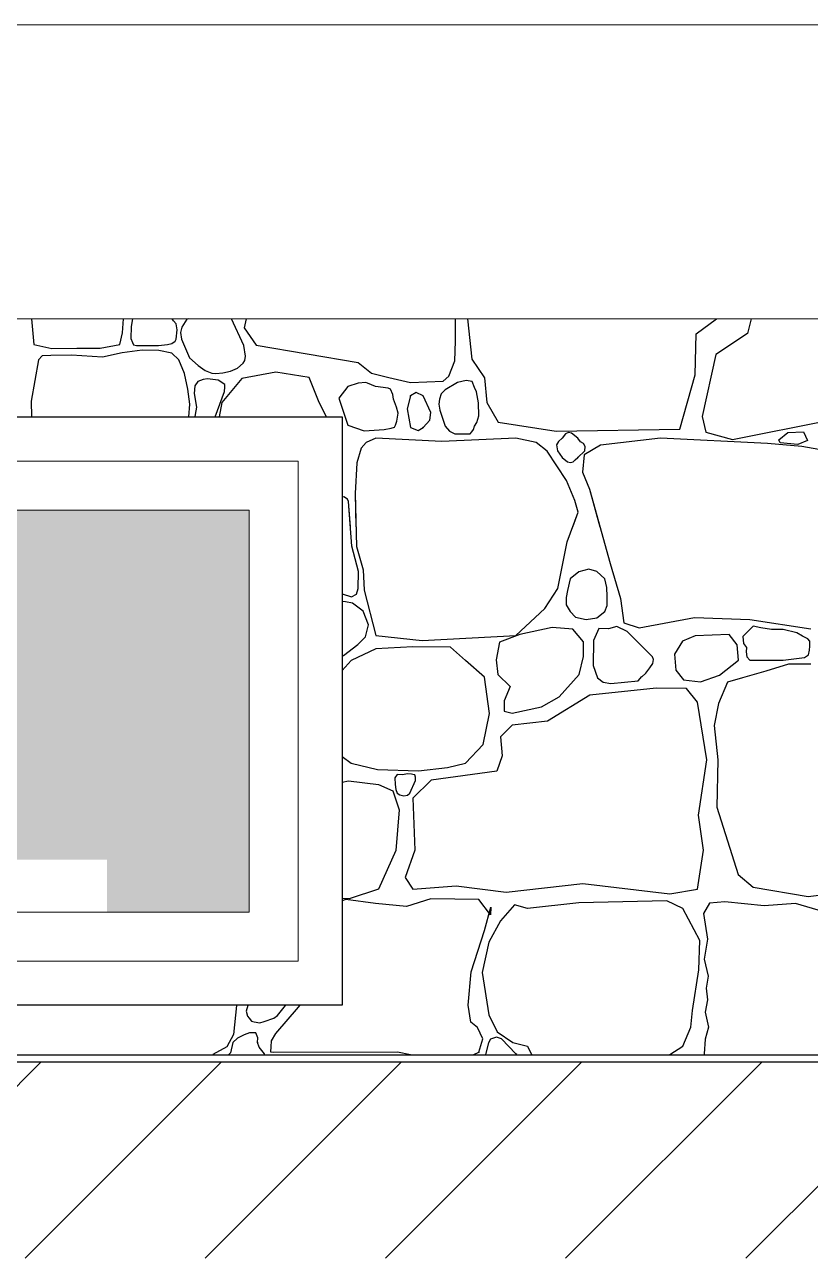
# Model space of a CAD drawing. Header units: feet. Extents: x -10410 to 374725, y -46422 to 88923.
# Drawn here: x 210552 to 211354, y 598 to 1856 of the extents above; entities that cross this region are included whole.
import ezdxf

# ---------------------------------------------------------------- set-up
doc = ezdxf.new("R2010")
doc.units = ezdxf.units.FT
doc.header["$MEASUREMENT"] = 0
for name, color, linetype, lineweight, true_color in [('2D - Общий_Ном._пера__118', 7, 'Continuous', 5, 0x573938), ('Конструктив - Стены Несущие_Ном._пера__87', 7, 'Continuous', 25, 0x6a6a6a), ('Местность - Рельеф_Ном._пера__93', 7, 'Continuous', 25, 0xa2a233)]:
    doc.layers.add(name, color=color, linetype=linetype, lineweight=lineweight, true_color=true_color)
doc.layers.add('Конструктив - Перекрытия_Ном._пера__1', color=7, linetype='Continuous', lineweight=20)
doc.layers.add('Конструктив - Стены Несущие_Ном._пера__120', color=7, linetype='Continuous', lineweight=5)

# ---------------------------------------------------------------- blocks, each defined once
blk = doc.blocks.new('*X14')
at = {"layer": 'Конструктив - Стены Несущие_Ном._пера__87', "linetype": 'Continuous'}
for p, q in [((210559.1, 1556.2), (210561.3, 1530)), ((210651.9, 1542), (210653, 1556.2)), ((210660.6, 1548.4), (210660.5, 1536.3)), ((210662.1, 1556.2), (210660.6, 1548.4)), ((210703.8, 1554.3), (210702.5, 1556.2)), ((210706.5, 1551.2), (210703.8, 1554.3)), ((210707.5, 1545.2), (210706.5, 1551.2)), ((210712.3, 1547.7), (210711.1, 1542.3)), ((210717.6, 1555.8), (210712.3, 1547.7)), ((210718.8, 1556.2), (210717.6, 1555.8)), ((210775.7, 1529.2), (210762.9, 1556.2)), ((210777.9, 1556.2), (210776, 1547.1)), ((210991.4, 1533.6), (210991.7, 1556.2)), ((211003.9, 1556.2), (211008.1, 1515.2)), ((211237, 1540.9), (211257.7, 1556.2)), ((211293.2, 1556.2), (211289.5, 1541.4)), ((210649.1, 1530), (210651.9, 1542)), ((210660.5, 1536.3), (210662, 1532.1)), ((210705.5, 1533.4), (210706.7, 1535.4)), ((210706.7, 1535.4), (210707.5, 1545.2)), ((210711.1, 1542.3), (210712, 1535.6)), ((210712, 1535.6), (210720.3, 1516.4)), ((210776, 1547.1), (210788.2, 1529.3)), ((211236, 1499.1), (211237, 1540.9)), ((211289.5, 1541.4), (211257.3, 1519.9)), ((210561.3, 1530), (210579.6, 1525.9)), ((210579.6, 1525.9), (210605.1, 1526.2)), ((210605.1, 1526.2), (210629.2, 1526.3)), ((210629.2, 1526.3), (210649.1, 1530)), ((210671.8, 1524.3), (210651.5, 1521.5)), ((210662, 1532.1), (210663, 1529.7)), ((210663, 1529.7), (210666, 1529.2)), ((210666, 1529.2), (210688.6, 1529.2)), ((210688.9, 1524), (210671.8, 1524.3)), ((210688.6, 1529.2), (210697.9, 1530)), ((210702.1, 1521.1), (210688.9, 1524)), ((210697.9, 1530), (210702.3, 1531)), ((210702.3, 1531), (210705.5, 1533.4)), ((210777.4, 1518.3), (210775.7, 1529.2)), ((210788.2, 1529.3), (210892.2, 1511.6)), ((210991, 1513.5), (210991.4, 1533.6)), ((210566.1, 1514.3), (210558.8, 1472.4)), ((210569.8, 1518.5), (210566.1, 1514.3)), ((210578.8, 1518.8), (210569.8, 1518.5)), ((210599.7, 1519.1), (210578.8, 1518.8)), ((210631.5, 1517.1), (210599.7, 1519.1)), ((210651.5, 1521.5), (210631.5, 1517.1)), ((210709.3, 1514.3), (210702.1, 1521.1)), ((210715.1, 1500.6), (210709.3, 1514.3)), ((210720.3, 1516.4), (210729.1, 1508.8)), ((210769, 1506), (210775, 1511)), ((210775, 1511), (210776.8, 1513.6)), ((210776.8, 1513.6), (210777.4, 1518.3)), ((210892.2, 1511.6), (210905.9, 1500.7)), ((210984.9, 1497.7), (210991, 1513.5)), ((211008.1, 1515.2), (211021, 1496.1)), ((211257.3, 1519.9), (211243.2, 1456.7)), ((210718.5, 1484.6), (210715.1, 1500.6)), ((210729.1, 1508.8), (210736.1, 1503.4)), ((210736.1, 1503.4), (210742.9, 1500.9)), ((210742.9, 1500.9), (210747.1, 1500.6)), ((210747.1, 1500.6), (210754.3, 1501.1)), ((210754.3, 1501.1), (210761.9, 1502.9)), ((210761.9, 1502.9), (210769, 1506)), ((210808.2, 1501.8), (210773.6, 1495.4)), ((210842.4, 1496.3), (210808.2, 1501.8)), ((210905.9, 1500.7), (210923.7, 1496.5)), ((210978.9, 1492.6), (210984.9, 1497.7)), ((211220.4, 1443.6), (211236, 1499.1)), ((210720.4, 1469.4), (210718.5, 1484.6)), ((210725.6, 1487.9), (210724.9, 1480.2)), ((210728.7, 1492.2), (210725.6, 1487.9)), ((210734, 1494.4), (210728.7, 1492.2)), ((210738.7, 1495), (210734, 1494.4)), ((210749.3, 1493.8), (210738.7, 1495)), ((210756.1, 1489.4), (210749.3, 1493.8)), ((210773.6, 1495.4), (210753, 1471.1)), ((210755.9, 1482.3), (210756.3, 1486.5)), ((210756.3, 1486.5), (210756.1, 1489.4)), ((210852.6, 1471.1), (210842.4, 1496.3)), ((210881.6, 1487.2), (210872.4, 1475.5)), ((210892.1, 1490.8), (210881.6, 1487.2)), ((210900.1, 1491.4), (210892.1, 1490.8)), ((210901.8, 1490.6), (210900.1, 1491.4)), ((210909.8, 1487.2), (210901.8, 1490.6)), ((210922.7, 1485.7), (210909.8, 1487.2)), ((210925.1, 1484.5), (210922.7, 1485.7)), ((210923.7, 1496.5), (210945.8, 1491.5)), ((210927.5, 1479), (210925.1, 1484.5)), ((210945.8, 1491.5), (210978.9, 1492.6)), ((210993.6, 1491.4), (210980.9, 1484)), ((211002.3, 1493.4), (210993.6, 1491.4)), ((211008.6, 1492.5), (211002.3, 1493.4)), ((211011.1, 1486.4), (211008.6, 1492.5)), ((211012.9, 1481.8), (211011.1, 1486.4)), ((211021, 1496.1), (211023.5, 1471.1)), ((210558.8, 1472.4), (210559, 1456.2)), ((210724.9, 1480.2), (210727.2, 1466.2)), ((210746.4, 1456.2), (210755.9, 1482.3)), ((210872.4, 1475.5), (210881.6, 1447.8)), ((210928.4, 1474.3), (210927.5, 1479)), ((210931.5, 1466.2), (210928.4, 1474.3)), ((210945.5, 1477.8), (210942.2, 1464.6)), ((210951.5, 1481), (210945.5, 1477.8)), ((210958.6, 1477.8), (210951.5, 1481)), ((210966.5, 1460.9), (210958.6, 1477.8)), ((210975.2, 1474.3), (210974.5, 1469.1)), ((210976.8, 1479.7), (210975.2, 1474.3)), ((210980.9, 1484), (210976.8, 1479.7)), ((211015, 1470.5), (211012.9, 1481.8)), ((210719.4, 1456.2), (210720.4, 1469.4)), ((210727.2, 1466.2), (210726.1, 1458.8)), ((210753, 1471.1), (210750.3, 1456.2)), ((210859.9, 1456.2), (210852.6, 1471.1)), ((210933.1, 1460.2), (210931.5, 1466.2)), ((210931.8, 1451.8), (210933.1, 1460.2)), ((210942.2, 1464.6), (210945.5, 1445.6)), ((210965.3, 1453), (210966.5, 1460.9)), ((210974.5, 1469.1), (210975.4, 1463.2)), ((210975.4, 1463.2), (210980.9, 1446.8)), ((211015.5, 1457.2), (211015, 1470.5)), ((211023.5, 1471.1), (211035.1, 1450.8)), ((210726.1, 1458.8), (210725.6, 1456.2)), ((210881.6, 1447.8), (210898.4, 1442.1)), ((210929.3, 1445.9), (210930.3, 1447.8)), ((210930.3, 1447.8), (210931.8, 1451.8)), ((210958.6, 1445.6), (210965.3, 1453)), ((210980.9, 1446.8), (210985.5, 1441.8)), ((211009.8, 1443.5), (211011.1, 1446.8)), ((211011.1, 1446.8), (211013.3, 1450.6)), ((211013.3, 1450.6), (211015.5, 1457.2)), ((211035.1, 1450.8), (211094.3, 1441.6)), ((211243.2, 1456.7), (211246.9, 1440.6)), ((211274.1, 1433.2), (211373.2, 1453)), ((210898.4, 1442.1), (210918.7, 1443.3)), ((210910.3, 1434.7), (210900.4, 1430.2)), ((210977.7, 1431), (210910.3, 1434.7)), ((210918.7, 1443.3), (210925.8, 1444.6)), ((210925.8, 1444.6), (210929.3, 1445.9)), ((210945.5, 1445.6), (210953.3, 1442.3)), ((210953.3, 1442.3), (210958.6, 1445.6)), ((211053.1, 1434.7), (210977.7, 1431)), ((210985.5, 1441.8), (210990.7, 1439)), ((210990.7, 1439), (210998.2, 1438.9)), ((210998.2, 1438.9), (211006.4, 1439.1)), ((211006.4, 1439.1), (211008.1, 1441.1)), ((211008.1, 1441.1), (211009.8, 1443.5)), ((211073.8, 1430.2), (211053.1, 1434.7)), ((211094.3, 1441.6), (211220.4, 1443.6)), ((211100.3, 1434.7), (211096.7, 1431)), ((211103.6, 1438.9), (211100.3, 1434.7)), ((211106.7, 1440.3), (211103.6, 1438.9)), ((211109.9, 1439.6), (211106.7, 1440.3)), ((211116.4, 1434.7), (211109.9, 1439.6)), ((211119.1, 1430.8), (211116.4, 1434.7)), ((211200.6, 1434.7), (211139.4, 1427.5)), ((211309.8, 1429.2), (211200.6, 1434.7)), ((211246.9, 1440.6), (211274.1, 1433.2)), ((211321.4, 1433), (211330.5, 1440.3)), ((211330.5, 1440.3), (211346.4, 1440.9)), ((211346.4, 1440.9), (211350.5, 1432.1)), ((210895.2, 1424.3), (210891, 1409.4)), ((210900.4, 1430.2), (210895.2, 1424.3)), ((211085.1, 1421.3), (211073.8, 1430.2)), ((211096.7, 1431), (211094.6, 1427.7)), ((211094.6, 1427.7), (211095.7, 1421.5)), ((211116.4, 1414.9), (211123.4, 1421.7)), ((211122, 1429.2), (211119.1, 1430.8)), ((211123.9, 1426), (211122, 1429.2)), ((211139.4, 1427.5), (211122.8, 1417.6)), ((211123.4, 1421.7), (211123.9, 1426)), ((211344.7, 1426), (211309.8, 1429.2)), ((211322.8, 1429.7), (211321.4, 1433)), ((211340.8, 1428.2), (211322.8, 1429.7)), ((211350.5, 1432.1), (211340.8, 1428.2)), ((211389.5, 1418.1), (211344.7, 1426)), ((210891, 1409.4), (210889.2, 1378.2)), ((211104.7, 1391.3), (211085.1, 1421.3)), ((211095.7, 1421.5), (211100.3, 1414.9)), ((211100.3, 1414.9), (211105.8, 1410.4)), ((211105.8, 1410.4), (211108.7, 1409.6)), ((211108.7, 1409.6), (211111.6, 1410.5)), ((211111.6, 1410.5), (211113.7, 1412.6)), ((211113.7, 1412.6), (211116.4, 1414.9)), ((211122.8, 1417.6), (211121.1, 1400)), ((211121.1, 1400), (211128.1, 1382.4)), ((211113.4, 1371), (211104.7, 1391.3)), ((210877.7, 1374.9), (210876, 1374.3)), ((210881.5, 1372.4), (210877.7, 1374.9)), ((210882.5, 1370), (210881.5, 1372.4)), ((210889.2, 1378.2), (210890.5, 1324)), ((211128.1, 1382.4), (211149.5, 1306.6)), ((210885.7, 1324.6), (210882.5, 1370)), ((211105.5, 1328.7), (211116.8, 1359.1)), ((211116.8, 1359.1), (211113.4, 1371)), ((210892.5, 1298.5), (210885.7, 1324.6)), ((210890.5, 1324), (210897.2, 1300.2)), ((211096, 1281.1), (211105.5, 1328.7)), ((210892.4, 1281.1), (210892.5, 1298.5)), ((210897.2, 1300.2), (210898.4, 1279.6)), ((211117.3, 1298.1), (211108.6, 1291)), ((211127.5, 1301), (211117.3, 1298.1)), ((211135.8, 1298.6), (211127.5, 1301)), ((211143.8, 1291), (211135.8, 1298.6)), ((211149.5, 1306.6), (211159.9, 1271)), ((211108.6, 1291), (211105.8, 1279.3)), ((211146.1, 1282.4), (211143.8, 1291)), ((210876, 1275.9), (210885.6, 1272.9)), ((210885.6, 1272.9), (210890.6, 1275.5)), ((210890.6, 1275.5), (210892.4, 1281.1)), ((210898.4, 1279.6), (210910.3, 1233.3)), ((211082.7, 1261), (211096, 1281.1)), ((211104.6, 1272), (211104.5, 1264.6)), ((211105.8, 1279.3), (211104.6, 1272)), ((211146.3, 1273), (211146.1, 1282.4)), ((211146.4, 1264), (211146.3, 1273)), ((211159.9, 1271), (211163.4, 1246.4)), ((210879.3, 1267.5), (210876, 1267.9)), ((210886.3, 1266.4), (210879.3, 1267.5)), ((210897.3, 1258.1), (210886.3, 1266.4)), ((210902.7, 1244.1), (210897.3, 1258.1)), ((211053.1, 1233.3), (211082.7, 1261)), ((211104.5, 1264.6), (211108.6, 1257.8)), ((211143.8, 1257.8), (211146.4, 1264)), ((211108.6, 1257.8), (211113.8, 1252.2)), ((211113.8, 1252.2), (211124.9, 1249.5)), ((211124.9, 1249.5), (211135.6, 1251.5)), ((211135.6, 1251.5), (211143.8, 1257.8)), ((211163.4, 1246.4), (211179, 1241.2)), ((211179, 1241.2), (211235.5, 1251.6)), ((211235.5, 1251.6), (211291.7, 1249.7)), ((211291.7, 1249.7), (211353.9, 1240.2)), ((210899.9, 1232), (210902.7, 1244.1)), ((210910.3, 1233.3), (210957.6, 1228.4)), ((210957.6, 1228.4), (211053.1, 1233.3)), ((211057.2, 1234.5), (211036.6, 1226.4)), ((211090.1, 1241.5), (211057.2, 1234.5)), ((211111.2, 1239.7), (211090.1, 1241.5)), ((211122.3, 1226.9), (211111.2, 1239.7)), ((211137.9, 1240.5), (211132.3, 1228.1)), ((211147.6, 1240.2), (211137.9, 1240.5)), ((211156.3, 1242.4), (211147.6, 1240.2)), ((211166.6, 1237.3), (211156.3, 1242.4)), ((211192.4, 1211.5), (211166.6, 1237.3)), ((211236, 1233.1), (211223.1, 1227.6)), ((211270.7, 1234.5), (211236, 1233.1)), ((211278.8, 1223.9), (211270.7, 1234.5)), ((211291.7, 1239.5), (211284.8, 1232.3)), ((211295.3, 1242.9), (211291.7, 1239.5)), ((211303.1, 1241.1), (211295.3, 1242.9)), ((211313.8, 1239.3), (211303.1, 1241.1)), ((211325.9, 1239.5), (211313.8, 1239.3)), ((211339.6, 1235.9), (211325.9, 1239.5)), ((211345.5, 1232.6), (211339.6, 1235.9)), ((210877.2, 1212.9), (210891.9, 1224.2)), ((210891.9, 1224.2), (210899.9, 1232)), ((210947.9, 1221.7), (210910.3, 1219.7)), ((210986.6, 1221.4), (210947.9, 1221.7)), ((211001.9, 1208), (210986.6, 1221.4)), ((211036.6, 1226.4), (211032.9, 1208.4)), ((211122, 1212), (211122.3, 1226.9)), ((211132.3, 1228.1), (211132, 1202.6)), ((211223.1, 1227.6), (211214.8, 1214.2)), ((211280.2, 1208.3), (211278.8, 1223.9)), ((211284.8, 1232.3), (211285.4, 1225.2)), ((211285.4, 1225.2), (211288.3, 1221.1)), ((211288.3, 1221.1), (211288.1, 1216.7)), ((211351.1, 1229.9), (211345.5, 1232.6)), ((211353.2, 1227.6), (211351.1, 1229.9)), ((211352.7, 1218.5), (211353.2, 1222.4)), ((211353.2, 1222.4), (211353.2, 1227.6)), ((210876, 1212.4), (210877.2, 1212.9)), ((210885, 1208), (210876, 1197.8)), ((210910.3, 1219.7), (210885, 1208)), ((211021.2, 1190.7), (211001.9, 1208)), ((211032.9, 1208.4), (211034.9, 1193.4)), ((211117.7, 1193.6), (211122, 1212)), ((211193.4, 1208.9), (211192.4, 1211.5)), ((211192.7, 1204.7), (211193.4, 1208.9)), ((211214.8, 1214.2), (211216.4, 1198.1)), ((211261, 1192.9), (211280.2, 1208.3)), ((211288.1, 1216.7), (211288.7, 1211.6)), ((211288.7, 1211.6), (211291.7, 1208.3)), ((211291.7, 1208.3), (211325.9, 1208.3)), ((211325.9, 1208.3), (211347.7, 1211)), ((211347.7, 1211), (211351.6, 1213.6)), ((211351.6, 1213.6), (211352.7, 1218.5)), ((211132, 1202.6), (211136.5, 1190.1)), ((211185.7, 1194.9), (211189.9, 1200.5)), ((211189.9, 1200.5), (211192.7, 1204.7)), ((211216.4, 1198.1), (211224.3, 1188)), ((211308.3, 1197.1), (211284.3, 1190.2)), ((211331.1, 1204.1), (211308.3, 1197.1)), ((211354.1, 1204.1), (211331.1, 1204.1)), ((211026.4, 1153.8), (211021.2, 1190.7)), ((211034.9, 1193.4), (211047.2, 1181.3)), ((211097.3, 1170.9), (211117.7, 1193.6)), ((211136.5, 1190.1), (211142.2, 1185.9)), ((211142.2, 1185.9), (211150, 1184.5)), ((211150, 1184.5), (211177.8, 1187.2)), ((211177.8, 1187.2), (211181.6, 1191.4)), ((211181.5, 1191.2), (211185.7, 1194.9)), ((211224.3, 1188), (211241.4, 1186.2)), ((211241.4, 1186.2), (211261, 1192.9)), ((211268.9, 1185.6), (211259.8, 1164.1)), ((211284.3, 1190.2), (211268.9, 1185.6)), ((211047.2, 1181.3), (211041.1, 1166.7)), ((211079.4, 1160.7), (211097.3, 1170.9)), ((211128.7, 1172.4), (211085.4, 1146.1)), ((211196.1, 1179.8), (211128.7, 1172.4)), ((211227.1, 1179.3), (211196.1, 1179.8)), ((211238.5, 1165.5), (211227.1, 1179.3)), ((211041.1, 1166.7), (211041.3, 1156.3)), ((211049.2, 1154.1), (211079.4, 1160.7)), ((211248.1, 1106.5), (211238.5, 1165.5)), ((211259.8, 1164.1), (211255.3, 1141.5)), ((211019.8, 1122.3), (211026.4, 1153.8)), ((211041.3, 1156.3), (211049.2, 1154.1)), ((211085.4, 1146.1), (211049.2, 1141.9)), ((211049.2, 1141.9), (211037.6, 1130)), ((211255.3, 1141.5), (211259.2, 1106.7)), ((211001.9, 1103), (211019.8, 1122.3)), ((211037.6, 1130), (211039.3, 1110.7)), ((210876, 1109.9), (210885, 1103)), ((211039.3, 1110.7), (211033.6, 1095.1)), ((210885, 1103), (210912, 1096.6)), ((210912, 1096.6), (210953.9, 1095.4)), ((210953.9, 1095.4), (210983.3, 1098.8)), ((211033.6, 1095.1), (210966.8, 1085.9)), ((210983.3, 1098.8), (211001.9, 1103)), ((211239.4, 1050), (211248.1, 1106.5)), ((211259.2, 1106.7), (211258.3, 1058.2)), ((210876, 1083.8), (210882.5, 1085.2)), ((210882.5, 1085.2), (210913, 1081.5)), ((210932.1, 1091.6), (210929.8, 1088.2)), ((210929.8, 1088.2), (210930.1, 1081.5)), ((210937.5, 1091.2), (210932.1, 1091.6)), ((210942.6, 1092.3), (210937.5, 1091.2)), ((210946.7, 1092.1), (210942.6, 1092.3)), ((210944.9, 1072.6), (210950.7, 1085.5)), ((210948, 1091.6), (210946.7, 1092.1)), ((210966.8, 1085.9), (210947.9, 1067.6)), ((210950, 1091.3), (210948, 1091.6)), ((210950.6, 1088.9), (210950, 1091.3)), ((210950.7, 1085.5), (210950.6, 1088.9)), ((210913, 1081.5), (210927.6, 1074.8)), ((210927.6, 1074.8), (210934.1, 1055.7)), ((210930.1, 1081.5), (210930.6, 1076.3)), ((210930.6, 1076.3), (210932.1, 1072.6)), ((210932.1, 1072.6), (210934.8, 1070.7)), ((210934.8, 1070.7), (210938.9, 1069.8)), ((210938.9, 1069.8), (210942.7, 1070.4)), ((210942.7, 1070.4), (210944.9, 1072.6)), ((210947.9, 1067.6), (210950.2, 1014.6)), ((211258.3, 1058.2), (211279.8, 989.6)), ((210934.1, 1055.7), (210930.8, 1014.1)), ((211244.6, 1014.6), (211239.4, 1050)), ((210930.8, 1014.1), (210913, 974.7)), ((210950.2, 1014.6), (210940.3, 986.4)), ((211238.5, 974.7), (211244.6, 1014.6)), ((210940.3, 986.4), (210947.9, 974.7)), ((211279.8, 989.6), (211295.2, 976.7)), ((210913, 974.7), (210883, 964.8)), ((210947.9, 974.7), (210992.3, 978)), ((210992.3, 978), (211043.3, 971.5)), ((211043.3, 971.5), (211121.6, 980.4)), ((211121.6, 980.4), (211210.2, 969.8)), ((211210.2, 969.8), (211238.5, 974.7)), ((211295.2, 976.7), (211351.2, 967.3)), ((211351.2, 967.3), (211400, 973.2)), ((210883, 964.8), (210876, 965.1)), ((210879.6, 964.1), (210876, 962.7)), ((210909.8, 960.1), (210879.6, 964.1)), ((210941.5, 957.1), (210909.8, 960.1)), ((210966.3, 964.8), (210941.5, 957.1)), ((211015.3, 964.1), (210966.3, 964.8)), ((211027.4, 948.5), (211015.3, 964.1)), ((211021, 932.4), (211027.7, 956.4)), ((211027.7, 956.4), (211027.4, 948.5)), ((211051.7, 958.6), (211037.3, 942.3)), ((211065.1, 954.9), (211051.7, 958.6)), ((211117.3, 960.6), (211065.1, 954.9)), ((211207, 962.8), (211117.3, 960.6)), ((211223.6, 954.9), (211207, 962.8)), ((211250.6, 960.4), (211244.6, 949.9)), ((211266.2, 961.9), (211250.6, 960.4)), ((211306.6, 957.6), (211266.2, 961.9)), ((211338.3, 960.1), (211306.6, 957.6)), ((211378.8, 948), (211338.3, 960.1)), ((211240.7, 922.2), (211223.6, 954.9)), ((211244.6, 949.9), (211248.6, 923.8)), ((211007.4, 890.3), (211021, 932.4)), ((211037.3, 942.3), (211025.5, 920.7)), ((211025.5, 920.7), (211018.8, 889.8)), ((211239.9, 892.5), (211240.7, 922.2)), ((211248.6, 923.8), (211245.3, 903.3)), ((211245.3, 903.3), (211249.3, 885.8)), ((211004.4, 856.3), (211007.4, 890.3)), ((211018.8, 889.8), (211025.7, 846.4)), ((211233.5, 851.1), (211239.9, 892.5)), ((211249.3, 885.8), (211247.4, 873.7)), ((211247.4, 873.7), (211248.5, 861.8)), ((210768.1, 856.2), (210764.9, 826.4)), ((210779.8, 856.2), (210777.9, 850.4)), ((210810, 845.9), (210818, 856.2)), ((210832.4, 856.2), (210831, 854.4)), ((211007.1, 839), (211004.4, 856.3)), ((211248.5, 861.8), (211246.3, 849.3)), ((210777.9, 850.4), (210779.2, 845.1)), ((210779.2, 845.1), (210781.2, 843)), ((210781.2, 843), (210783.5, 840)), ((210796.4, 839.7), (210806.1, 843.1)), ((210806.1, 843.1), (210810, 845.9)), ((210831, 854.4), (210808, 827.6)), ((211025.7, 846.4), (211034.1, 829.1)), ((211231.5, 833.8), (211233.5, 851.1)), ((211246.3, 849.3), (211249.7, 834.1)), ((210783.5, 840), (210786.3, 839.4)), ((210786.3, 839.4), (210791.8, 838.4)), ((210791.8, 838.4), (210796.4, 839.7)), ((211014.1, 833.6), (211007.1, 839)), ((211019.3, 822.2), (211014.1, 833.6)), ((211223.6, 814.5), (211231.5, 833.8)), ((211249.7, 834.1), (211246.2, 821.8)), ((210764.9, 826.4), (210758.2, 814)), ((210764.4, 818.4), (210761.9, 807.6)), ((210769, 822.8), (210764.4, 818.4)), ((210776.1, 826), (210769, 822.8)), ((210781.3, 828.2), (210776.1, 826)), ((210787.9, 828.1), (210781.3, 828.2)), ((210790, 823.2), (210787.9, 828.1)), ((210789.7, 818.4), (210790, 823.2)), ((210791.4, 813.5), (210789.7, 818.4)), ((210803.5, 820.1), (210803, 813.8)), ((210808, 827.6), (210803.5, 820.1)), ((211015.3, 808.5), (211019.3, 822.2)), ((211025.1, 817.9), (211022.1, 806.2)), ((211027.3, 821.7), (211025.1, 817.9)), ((211033.3, 823.8), (211027.3, 821.7)), ((211038.5, 822.2), (211033.3, 823.8)), ((211034.1, 829.1), (211050.2, 818.4)), ((211053.1, 806.9), (211038.5, 822.2)), ((211050.2, 818.4), (211065.1, 814.5)), ((211246.2, 821.8), (211245.1, 806.6)), ((210758.2, 814), (210744.1, 806.2)), ((210761.9, 807.6), (210760.2, 806.2)), ((210796.6, 806.6), (210791.4, 813.5)), ((210796.7, 806.2), (210796.6, 806.6)), ((210803, 813.8), (210802.9, 808.9)), ((210802.9, 808.9), (210805.5, 808.5)), ((210805.5, 808.5), (210932.3, 808.8)), ((210932.3, 808.8), (210945.6, 806.2)), ((211010.1, 806.2), (211015.3, 808.5)), ((211054, 806.2), (211053.1, 806.9)), ((211065.1, 814.5), (211069.1, 806.2)), ((211210.2, 806.2), (211223.6, 814.5)), ((211245.1, 806.6), (211245.1, 806.2))]:
    blk.add_line(p, q, dxfattribs=at)
for p in [(210945.5, 1477.8), (210958.6, 1445.6), (211116.4, 1414.9), (210789.7, 818.4), (211015.3, 808.5)]:
    blk.add_point(p, dxfattribs=at)
blk = doc.blocks.new('Штриховка_7', base_point=(0, 0))
at = {"layer": 'Конструктив - Стены Несущие_Ном._пера__87', "linetype": 'Continuous'}
blk.add_blockref('*X14', (0, 0), dxfattribs=at)
blk = doc.blocks.new('*X20')
at = {"layer": 'Конструктив - Стены Несущие_Ном._пера__87', "linetype": 'Continuous'}
for p, q in [((210559.1, 1556.2), (210561.3, 1530)), ((210651.9, 1542), (210653, 1556.2)), ((210660.6, 1548.4), (210660.5, 1536.3)), ((210662.1, 1556.2), (210660.6, 1548.4)), ((210703.8, 1554.3), (210702.5, 1556.2)), ((210706.5, 1551.2), (210703.8, 1554.3)), ((210707.5, 1545.2), (210706.5, 1551.2)), ((210712.3, 1547.7), (210711.1, 1542.3)), ((210717.6, 1555.8), (210712.3, 1547.7)), ((210718.8, 1556.2), (210717.6, 1555.8)), ((210775.7, 1529.2), (210762.9, 1556.2)), ((210777.9, 1556.2), (210776, 1547.1)), ((210991.4, 1533.6), (210991.7, 1556.2)), ((211003.9, 1556.2), (211008.1, 1515.2)), ((211237, 1540.9), (211257.7, 1556.2)), ((211293.2, 1556.2), (211289.5, 1541.4)), ((210649.1, 1530), (210651.9, 1542)), ((210660.5, 1536.3), (210662, 1532.1)), ((210705.5, 1533.4), (210706.7, 1535.4)), ((210706.7, 1535.4), (210707.5, 1545.2)), ((210711.1, 1542.3), (210712, 1535.6)), ((210712, 1535.6), (210720.3, 1516.4)), ((210776, 1547.1), (210788.2, 1529.3)), ((211236, 1499.1), (211237, 1540.9)), ((211289.5, 1541.4), (211257.3, 1519.9)), ((210561.3, 1530), (210579.6, 1525.9)), ((210579.6, 1525.9), (210605.1, 1526.2)), ((210605.1, 1526.2), (210629.2, 1526.3)), ((210629.2, 1526.3), (210649.1, 1530)), ((210671.8, 1524.3), (210651.5, 1521.5)), ((210662, 1532.1), (210663, 1529.7)), ((210663, 1529.7), (210666, 1529.2)), ((210666, 1529.2), (210688.6, 1529.2)), ((210688.9, 1524), (210671.8, 1524.3)), ((210688.6, 1529.2), (210697.9, 1530)), ((210702.1, 1521.1), (210688.9, 1524)), ((210697.9, 1530), (210702.3, 1531)), ((210702.3, 1531), (210705.5, 1533.4)), ((210777.4, 1518.3), (210775.7, 1529.2)), ((210788.2, 1529.3), (210892.2, 1511.6)), ((210991, 1513.5), (210991.4, 1533.6)), ((210566.1, 1514.3), (210558.8, 1472.4)), ((210569.8, 1518.5), (210566.1, 1514.3)), ((210578.8, 1518.8), (210569.8, 1518.5)), ((210599.7, 1519.1), (210578.8, 1518.8)), ((210631.5, 1517.1), (210599.7, 1519.1)), ((210651.5, 1521.5), (210631.5, 1517.1)), ((210709.3, 1514.3), (210702.1, 1521.1)), ((210715.1, 1500.6), (210709.3, 1514.3)), ((210720.3, 1516.4), (210729.1, 1508.8)), ((210769, 1506), (210775, 1511)), ((210775, 1511), (210776.8, 1513.6)), ((210776.8, 1513.6), (210777.4, 1518.3)), ((210892.2, 1511.6), (210905.9, 1500.7)), ((210984.9, 1497.7), (210991, 1513.5)), ((211008.1, 1515.2), (211021, 1496.1)), ((211257.3, 1519.9), (211243.2, 1456.7)), ((210718.5, 1484.6), (210715.1, 1500.6)), ((210729.1, 1508.8), (210736.1, 1503.4)), ((210736.1, 1503.4), (210742.9, 1500.9)), ((210742.9, 1500.9), (210747.1, 1500.6)), ((210747.1, 1500.6), (210754.3, 1501.1)), ((210754.3, 1501.1), (210761.9, 1502.9)), ((210761.9, 1502.9), (210769, 1506)), ((210808.2, 1501.8), (210773.6, 1495.4)), ((210842.4, 1496.3), (210808.2, 1501.8)), ((210905.9, 1500.7), (210923.7, 1496.5)), ((210978.9, 1492.6), (210984.9, 1497.7)), ((211220.4, 1443.6), (211236, 1499.1)), ((210720.4, 1469.4), (210718.5, 1484.6)), ((210725.6, 1487.9), (210724.9, 1480.2)), ((210728.7, 1492.2), (210725.6, 1487.9)), ((210734, 1494.4), (210728.7, 1492.2)), ((210738.7, 1495), (210734, 1494.4)), ((210749.3, 1493.8), (210738.7, 1495)), ((210756.1, 1489.4), (210749.3, 1493.8)), ((210773.6, 1495.4), (210753, 1471.1)), ((210755.9, 1482.3), (210756.3, 1486.5)), ((210756.3, 1486.5), (210756.1, 1489.4)), ((210852.6, 1471.1), (210842.4, 1496.3)), ((210881.6, 1487.2), (210872.4, 1475.5)), ((210892.1, 1490.8), (210881.6, 1487.2)), ((210900.1, 1491.4), (210892.1, 1490.8)), ((210901.8, 1490.6), (210900.1, 1491.4)), ((210909.8, 1487.2), (210901.8, 1490.6)), ((210922.7, 1485.7), (210909.8, 1487.2)), ((210925.1, 1484.5), (210922.7, 1485.7)), ((210923.7, 1496.5), (210945.8, 1491.5)), ((210927.5, 1479), (210925.1, 1484.5)), ((210945.8, 1491.5), (210978.9, 1492.6)), ((210993.6, 1491.4), (210980.9, 1484)), ((211002.3, 1493.4), (210993.6, 1491.4)), ((211008.6, 1492.5), (211002.3, 1493.4)), ((211011.1, 1486.4), (211008.6, 1492.5)), ((211012.9, 1481.8), (211011.1, 1486.4)), ((211021, 1496.1), (211023.5, 1471.1)), ((210558.8, 1472.4), (210559, 1456.2)), ((210724.9, 1480.2), (210727.2, 1466.2)), ((210746.4, 1456.2), (210755.9, 1482.3)), ((210872.4, 1475.5), (210881.6, 1447.8)), ((210928.4, 1474.3), (210927.5, 1479)), ((210931.5, 1466.2), (210928.4, 1474.3)), ((210945.5, 1477.8), (210942.2, 1464.6)), ((210951.5, 1481), (210945.5, 1477.8)), ((210958.6, 1477.8), (210951.5, 1481)), ((210966.5, 1460.9), (210958.6, 1477.8)), ((210975.2, 1474.3), (210974.5, 1469.1)), ((210976.8, 1479.7), (210975.2, 1474.3)), ((210980.9, 1484), (210976.8, 1479.7)), ((211015, 1470.5), (211012.9, 1481.8)), ((210719.4, 1456.2), (210720.4, 1469.4)), ((210727.2, 1466.2), (210726.1, 1458.8)), ((210753, 1471.1), (210750.3, 1456.2)), ((210859.9, 1456.2), (210852.6, 1471.1)), ((210933.1, 1460.2), (210931.5, 1466.2)), ((210931.8, 1451.8), (210933.1, 1460.2)), ((210942.2, 1464.6), (210945.5, 1445.6)), ((210965.3, 1453), (210966.5, 1460.9)), ((210974.5, 1469.1), (210975.4, 1463.2)), ((210975.4, 1463.2), (210980.9, 1446.8)), ((211015.5, 1457.2), (211015, 1470.5)), ((211023.5, 1471.1), (211035.1, 1450.8)), ((210726.1, 1458.8), (210725.6, 1456.2)), ((210881.6, 1447.8), (210898.4, 1442.1)), ((210929.3, 1445.9), (210930.3, 1447.8)), ((210930.3, 1447.8), (210931.8, 1451.8)), ((210958.6, 1445.6), (210965.3, 1453)), ((210980.9, 1446.8), (210985.5, 1441.8)), ((211009.8, 1443.5), (211011.1, 1446.8)), ((211011.1, 1446.8), (211013.3, 1450.6)), ((211013.3, 1450.6), (211015.5, 1457.2)), ((211035.1, 1450.8), (211094.3, 1441.6)), ((211243.2, 1456.7), (211246.9, 1440.6)), ((211274.1, 1433.2), (211373.2, 1453)), ((210898.4, 1442.1), (210918.7, 1443.3)), ((210910.3, 1434.7), (210900.4, 1430.2)), ((210977.7, 1431), (210910.3, 1434.7)), ((210918.7, 1443.3), (210925.8, 1444.6)), ((210925.8, 1444.6), (210929.3, 1445.9)), ((210945.5, 1445.6), (210953.3, 1442.3)), ((210953.3, 1442.3), (210958.6, 1445.6)), ((211053.1, 1434.7), (210977.7, 1431)), ((210985.5, 1441.8), (210990.7, 1439)), ((210990.7, 1439), (210998.2, 1438.9)), ((210998.2, 1438.9), (211006.4, 1439.1)), ((211006.4, 1439.1), (211008.1, 1441.1)), ((211008.1, 1441.1), (211009.8, 1443.5)), ((211073.8, 1430.2), (211053.1, 1434.7)), ((211094.3, 1441.6), (211220.4, 1443.6)), ((211100.3, 1434.7), (211096.7, 1431)), ((211103.6, 1438.9), (211100.3, 1434.7)), ((211106.7, 1440.3), (211103.6, 1438.9)), ((211109.9, 1439.6), (211106.7, 1440.3)), ((211116.4, 1434.7), (211109.9, 1439.6)), ((211119.1, 1430.8), (211116.4, 1434.7)), ((211200.6, 1434.7), (211139.4, 1427.5)), ((211309.8, 1429.2), (211200.6, 1434.7)), ((211246.9, 1440.6), (211274.1, 1433.2)), ((211321.4, 1433), (211330.5, 1440.3)), ((211330.5, 1440.3), (211346.4, 1440.9)), ((211346.4, 1440.9), (211350.5, 1432.1)), ((210895.2, 1424.3), (210891, 1409.4)), ((210900.4, 1430.2), (210895.2, 1424.3)), ((211085.1, 1421.3), (211073.8, 1430.2)), ((211096.7, 1431), (211094.6, 1427.7)), ((211094.6, 1427.7), (211095.7, 1421.5)), ((211116.4, 1414.9), (211123.4, 1421.7)), ((211122, 1429.2), (211119.1, 1430.8)), ((211123.9, 1426), (211122, 1429.2)), ((211139.4, 1427.5), (211122.8, 1417.6)), ((211123.4, 1421.7), (211123.9, 1426)), ((211344.7, 1426), (211309.8, 1429.2)), ((211322.8, 1429.7), (211321.4, 1433)), ((211340.8, 1428.2), (211322.8, 1429.7)), ((211350.5, 1432.1), (211340.8, 1428.2)), ((211389.5, 1418.1), (211344.7, 1426)), ((210891, 1409.4), (210889.2, 1378.2)), ((211104.7, 1391.3), (211085.1, 1421.3)), ((211095.7, 1421.5), (211100.3, 1414.9)), ((211100.3, 1414.9), (211105.8, 1410.4)), ((211105.8, 1410.4), (211108.7, 1409.6)), ((211108.7, 1409.6), (211111.6, 1410.5)), ((211111.6, 1410.5), (211113.7, 1412.6)), ((211113.7, 1412.6), (211116.4, 1414.9)), ((211122.8, 1417.6), (211121.1, 1400)), ((211121.1, 1400), (211128.1, 1382.4)), ((211113.4, 1371), (211104.7, 1391.3)), ((210877.7, 1374.9), (210876, 1374.3)), ((210881.5, 1372.4), (210877.7, 1374.9)), ((210882.5, 1370), (210881.5, 1372.4)), ((210889.2, 1378.2), (210890, 1344.1)), ((211128.1, 1382.4), (211138.9, 1344.1)), ((210884.4, 1344.1), (210882.5, 1370)), ((211111.2, 1344.1), (211116.8, 1359.1)), ((211116.8, 1359.1), (211113.4, 1371))]:
    blk.add_line(p, q, dxfattribs=at)
for p in [(210945.5, 1477.8), (210958.6, 1445.6), (211116.4, 1414.9)]:
    blk.add_point(p, dxfattribs=at)
blk = doc.blocks.new('Штриховка_10', base_point=(0, 0))
at = {"layer": 'Конструктив - Стены Несущие_Ном._пера__87', "linetype": 'Continuous'}
blk.add_blockref('*X20', (0, 0), dxfattribs=at)

msp = doc.modelspace()

# ---------------------------------------------------------------- hatches: boundary and pattern name
at = {"layer": '2D - Общий_Ном._пера__118', "linetype": 'Continuous'}
h = msp.add_hatch(dxfattribs=at)
h.set_pattern_fill('ЛИНИИ_НАКЛОННЫЕ__ШАГ_1_5_', color=256, style=0, pattern_type=2)
h.set_pattern_definition([(45, (0, 0), (-91.92388, 91.92388), [])])
h.paths.add_polyline_path([(197003.77443, 598.22003), (197003.77443, 805.87582), (199558.87982, 805.87582), (199558.87982, 798.22003), (221073.1854, 798.22003), (221073.1854, 792.45656), (226154.72566, 792.45656), (226154.72566, 598.22003), (221073.1854, 598.22003), (199558.87982, 598.22003)])
at = {"layer": 'Конструктив - Стены Несущие_Ном._пера__120', "linetype": 'Continuous', "lineweight": 0, "true_color": 0x000000}
msp.add_hatch(color=18, dxfattribs=at).paths.add_polyline_path([(210780.99377, 1361.22004), (210070.99376, 1361.22003), (210070.99376, 1004.67666), (210635.99374, 1004.6767), (210635.99374, 951.22003), (210780.99377, 951.22004)])

# ---------------------------------------------------------------- linework, layer by layer
at = {"layer": 'Конструктив - Перекрытия_Ном._пера__1', "linetype": 'Continuous'}
for p, q in [((212644.61784, 1856.22002), (203749.67973, 1856.22002)), ((218387.98666, 1556.22003), (203749.67973, 1556.22003)), ((203749.67973, 1556.21998), (212644.61784, 1556.21998))]:
    msp.add_line(p, q, dxfattribs=at)
at = {"layer": 'Конструктив - Стены Несущие_Ном._пера__120', "linetype": 'Continuous'}
for p, q in [((210020.99377, 1411.22003), (210830.99377, 1411.22003)), ((210830.99377, 1411.22003), (210830.99377, 1361.22003)), ((210780.99377, 1361.22003), (210070.99377, 1361.22003)), ((210780.99377, 951.22003), (210780.99377, 1361.22003)), ((210830.99377, 1361.22003), (210830.99377, 951.22003)), ((210070.99377, 951.22003), (210780.99377, 951.22003)), ((210830.99377, 951.22003), (210830.99377, 901.22003)), ((210830.99377, 901.22003), (210020.99377, 901.22003))]:
    msp.add_line(p, q, dxfattribs=at)
at = {"layer": 'Конструктив - Стены Несущие_Ном._пера__87', "linetype": 'Continuous'}
for p, q in [((209975.99377, 1456.22003), (210875.99377, 1456.22003)), ((210875.99377, 1456.22003), (210875.99377, 856.22003)), ((210875.99377, 856.22003), (209975.99377, 856.22003))]:
    msp.add_line(p, q, dxfattribs=at)
at = {"layer": 'Местность - Рельеф_Ном._пера__93', "linetype": 'Continuous'}
for p, q in [((198724.25953, 805.87582), (217387.33147, 805.87582)), ((220599.67988, 798.22003), (199688.44429, 798.22003))]:
    msp.add_line(p, q, dxfattribs=at)

# ---------------------------------------------------------------- block references
at = {"layer": 'Конструктив - Стены Несущие_Ном._пера__87', "linetype": 'Continuous'}
for name in ['Штриховка_7', 'Штриховка_10']:
    msp.add_blockref(name, (0, 0), dxfattribs=at)

doc.saveas('drawing.dxf')
